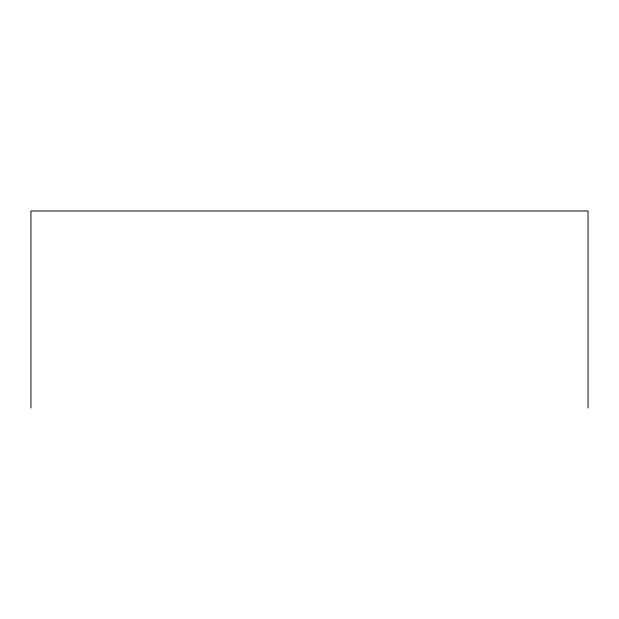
<?xml version="1.0" encoding="UTF-8"?>
<svg xmlns="http://www.w3.org/2000/svg" width="619" height="619" viewBox="0 0 619 619"><rect width="100%" height="100%" fill="white"/><g stroke="black" fill="none" stroke-linecap="round" stroke-linejoin="round"><path stroke-width="0.93" d="M588.05 408.006L588.05 210.994L30.95 210.994L30.95 408.006"/></g></svg>
